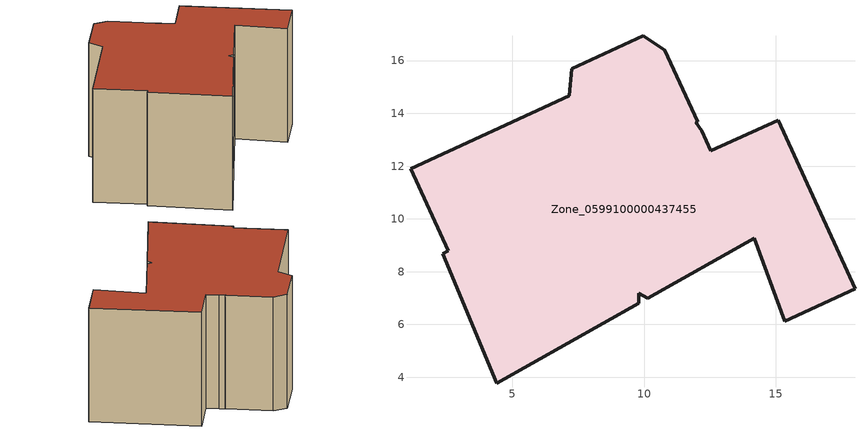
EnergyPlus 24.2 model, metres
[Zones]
Zone_0599100000437455
 floor ground (C_G): 4.42,3.78 2.37,8.69 2.58,8.79 1.15,11.91 7.16,14.67 7.26,15.7 9.98,16.94 10.79,16.39 12.03,13.67 11.97,13.65 12.19,13.33 12.53,12.58 15.08,13.74 18,7.36 15.34,6.12 14.18,9.26 10.15,6.99 9.81,7.18 9.81,6.8 z0
 wall outside (C_F): 9.98,16.94 7.26,15.7 7.16,14.67 1.15,11.91 2.58,8.79 2.37,8.69 4.42,3.78 9.81,6.8 9.81,7.18 10.15,6.99 14.18,9.26 15.34,6.12 18,7.36 15.08,13.74 12.53,12.58 12.19,13.33 11.97,13.65 12.03,13.67 10.79,16.39 9.98,16.94 z0:7.66
 roof outside (C_R): 12.19,13.33 11.97,13.65 12.03,13.67 10.79,16.39 9.98,16.94 7.26,15.7 7.16,14.67 1.15,11.91 2.58,8.79 2.37,8.69 4.42,3.78 9.81,6.8 9.81,7.18 10.15,6.99 14.18,9.26 15.34,6.12 18,7.36 15.08,13.74 12.53,12.58 z7.66
[BUILDING]
Pand.0599100000437455: North Axis=0; Terrain=City; Loads Convergence Tolerance Value=0.04; Temperature Convergence Tolerance Value=0.4; Solar Distribution=FullExterior; Maximum Number of Warmup Days=25; Minimum Number of Warmup Days=1
[Site:Location]
Rotterdam.The.Hague.AP_ZH_NLD Design_Conditions: Latitude=51.96; Longitude=4.45; Time Zone=1; Elevation=-4.5
[SITE:GROUNDTEMPERATURE:BUILDINGSURFACE]
18, 18, 18, 18, 18, 18, 18, 18, 18, 18, 18, 18
[MATERIAL] Thermal Absorptance=0.9; Solar Absorptance=0.7; Visible Absorptance=0.7
Name | Roughness | Thickness | Conductivity | Density | Specific Heat
G.D.2006-2014 | MediumSmooth | 0.15 | 0.06 | 540 | 1210
F.D.2006-2014 | Rough | 0.3 | 0.12 | 1920 | 840
R.D.2006-2014 | MediumRough | 0.2 | 0.08 | 1500 | 1000
[CONSTRUCTION]
C_G: G.D.2006-2014
C_F: F.D.2006-2014
C_R: R.D.2006-2014
[ZONE]
Zone_0599100000437455: Type=1; Multiplier=1; Ceiling Height=Autocalculate; Volume=Autocalculate; Floor Area=autocalculate; Part of Total Floor Area=Yes
[ZONEINFILTRATION:DESIGNFLOWRATE]
Infil_Zone_0599100000437455: Zone or ZoneList or Space or SpaceList=Zone_0599100000437455; Schedule=AlwaysOn; Design Flow Rate Calculation Method=Flow/Area; Flow Rate per Floor Area=0.0021; Constant Term Coefficient=1; Temperature Term Coefficient=0; Velocity Term Coefficient=0; Velocity Squared Term Coefficient=0
[HVACTEMPLATE:ZONE:IDEALLOADSAIRSYSTEM]
Zone_0599100000437455: Maximum Heating Supply Air Temperature=50; Minimum Cooling Supply Air Temperature=13; Maximum Heating Supply Air Humidity Ratio=0.0156; Minimum Cooling Supply Air Humidity Ratio=0.0077; Heating Limit=NoLimit; Cooling Limit=NoLimit; Dehumidification Control Type=ConstantSensibleHeatRatio; Cooling Sensible Heat Ratio=0.7; Dehumidification Setpoint=60; Humidification Control Type=None; Humidification Setpoint=30; Outdoor Air Method=None; Outdoor Air Flow Rate per Person=0.00944; Outdoor Air Flow Rate per Zone Floor Area=0; Outdoor Air Flow Rate per Zone=0; Demand Controlled Ventilation Type=None; Outdoor Air Economizer Type=NoEconomizer; Heat Recovery Type=None; Sensible Heat Recovery Effectiveness=0.7; Latent Heat Recovery Effectiveness=0.65
[ZONECONTROL:THERMOSTAT]
ThermostatControl_Zone_0599100000437455: Zone or ZoneList=Zone_0599100000437455; Control Type Schedule=DualSetpointControlType; Control 1=Thermostat_Zone_0599100000437455; Temperature Difference Between Cutout And Setpoint=0
[THERMOSTATSETPOINT:DUALSETPOINT]
Thermostat_Zone_0599100000437455: Heating Setpoint Temperature Schedule=HeatingSetpoint_Zone_0599100000437455; Cooling Setpoint Temperature Schedule=CoolingSetpoint_Zone_0599100000437455
[SCHEDULE:COMPACT]
HeatingSetpoint_Zone_0599100000437455: Through: 12/31, For: AllDays, Until: 24:00, 21
CoolingSetpoint_Zone_0599100000437455: Through: 12/31, For: AllDays, Until: 24:00, 24
DualSetpointControlType: Through: 12/31, For: AllDays, Until: 24:00, 4
AlwaysOn: Through: 12/31, For: AllDays, Until: 24:00, 1
